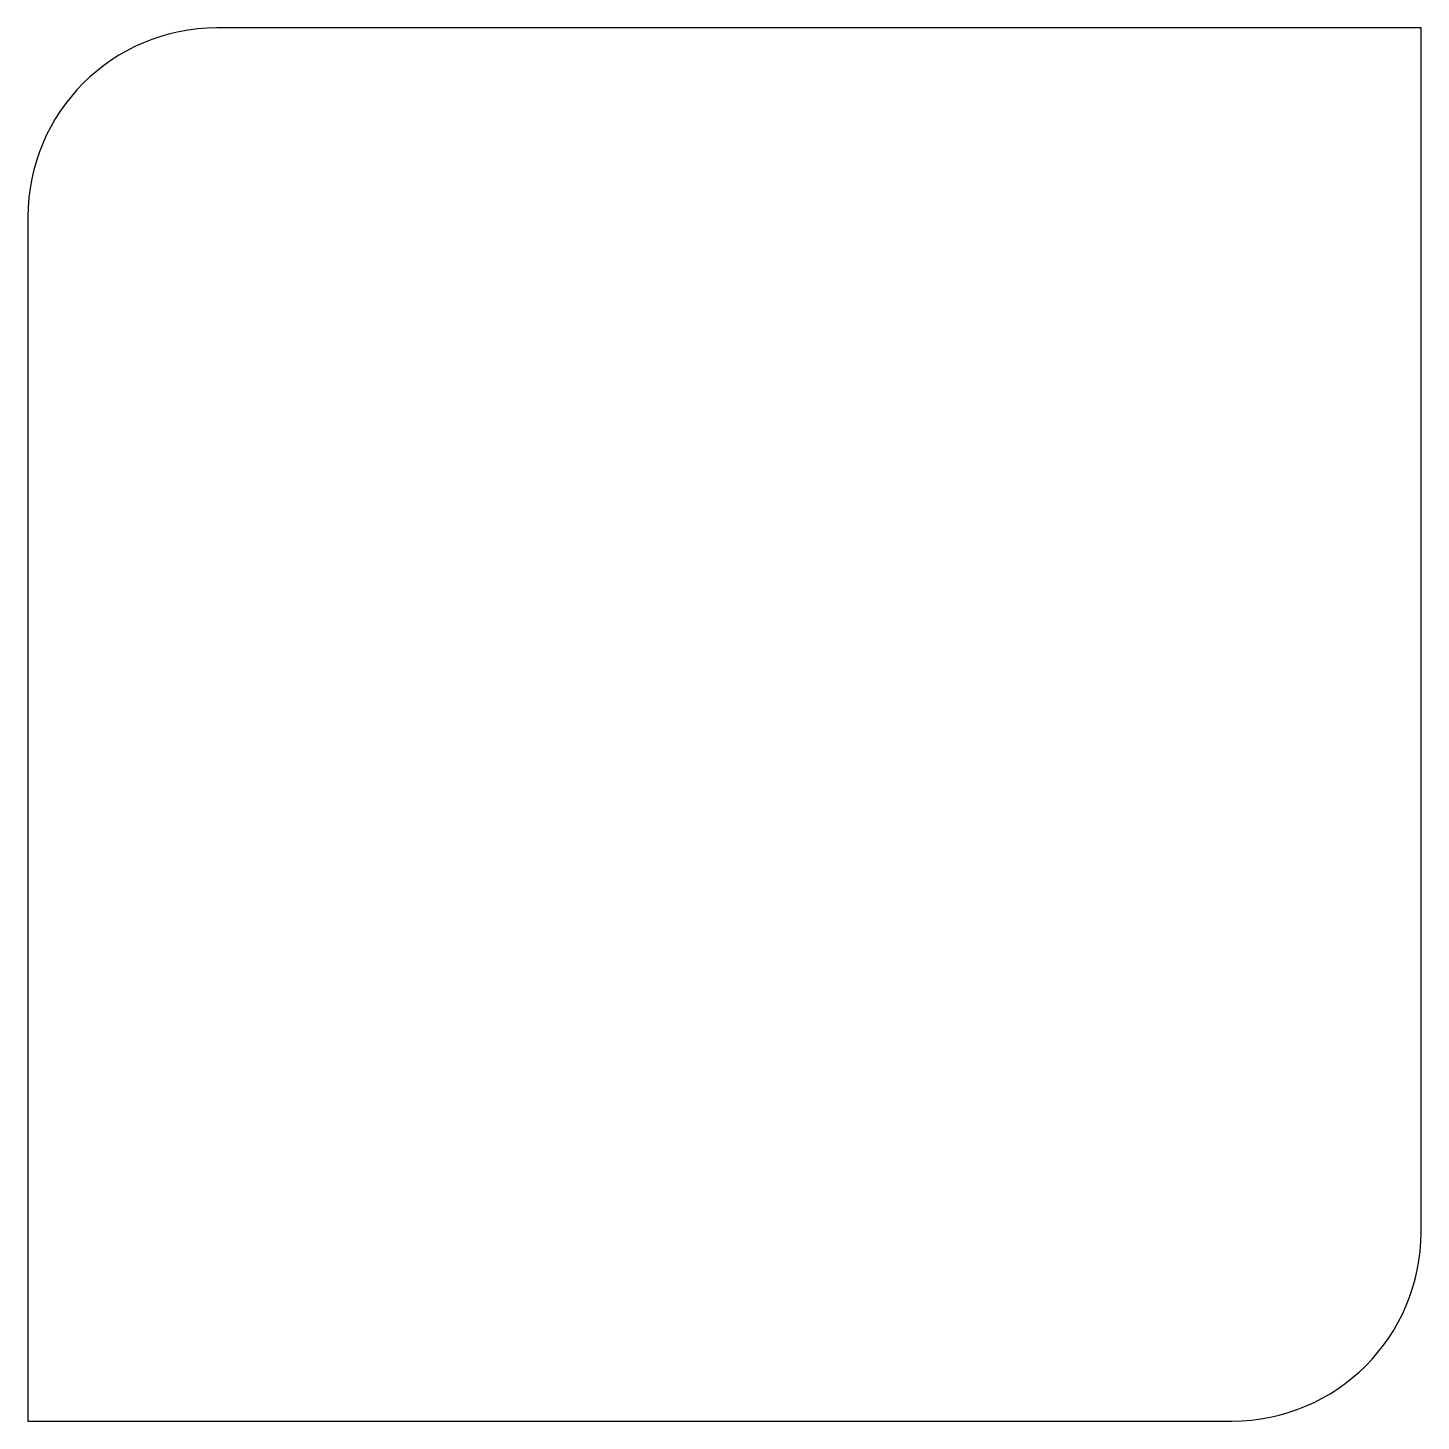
# Model space of a CAD drawing. Header units: millimetres. Extents: x -3.5 to 3.5, y -3.5 to 3.5.
import ezdxf

# ---------------------------------------------------------------- set-up
doc = ezdxf.new("R2010")
doc.units = ezdxf.units.MM

msp = doc.modelspace()

# ---------------------------------------------------------------- linework, layer by layer
at = {"layer": 'SILKSCREEN'}
for p, q in [((3.5, 3.5), (-2.55, 3.5)), ((3.5, -2.55), (3.5, 3.5)), ((-3.5, 2.55), (-3.5, -3.5)), ((-3.5, -3.5), (2.55, -3.5))]:
    msp.add_line(p, q, dxfattribs=at)
for centre, start, end in [((-2.55, 2.55), 90, 180), ((2.55, -2.55), 270, 360)]:
    msp.add_arc(centre, 0.95, start, end, dxfattribs=at)

doc.saveas('drawing.dxf')
